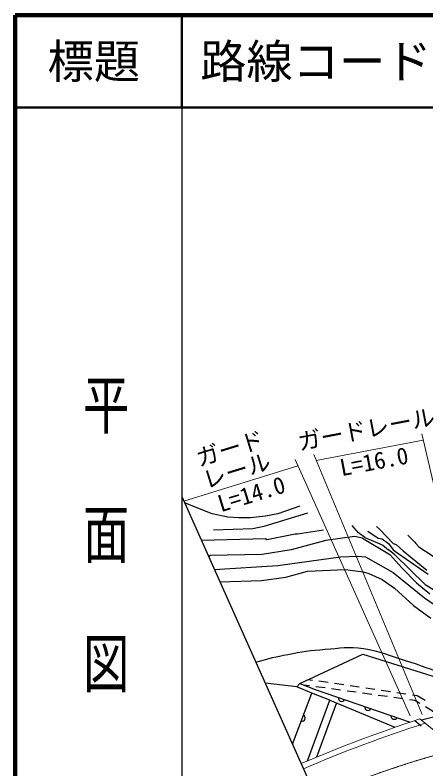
# Model space of a CAD drawing. Units: millimetres, scale not verified. Extents: x 40000 to 680000, y 20000 to 380000.
# Drawn here: x 40000 to 84391, y 298490 to 380000 of the extents above; entities that cross this region are included whole.
import ezdxf
from ezdxf.enums import TextEntityAlignment as Align

# ---------------------------------------------------------------- set-up
doc = ezdxf.new("R2010")
doc.units = ezdxf.units.MM
doc.header["$LTSCALE"] = 1000
doc.linetypes.add('CHAIN', pattern=[18.5, 12, -1.5, 3.5, -1.5])
for name, color, linetype, lineweight in [('M-BGD', 7, 'Continuous', 25), ('M-BMK', 2, 'CHAIN', 13), ('M-BMK-SRVR', 3, 'Continuous', 25), ('M-STR-HTXT', 7, 'Continuous', 13), ('M-STR-STRI', 7, 'Continuous', 13), ('M-TTL', 2, 'Continuous', 140), ('M-TTL-BAND', 7, 'Continuous', 25), ('M-TTL-LINE', 7, 'Continuous', 50)]:
    doc.layers.add(name, color=color, linetype=linetype, lineweight=lineweight)
doc.layers.add('M-TTL-TXT', color=7, linetype='Continuous')
doc.styles.add('@ＭＳ ゴシック', font='')
doc.styles.add('ＭＳ ゴシック', font='')
doc.styles.get('@ＭＳ ゴシック').set_extended_font_data('@MS Gothic')
doc.styles.get('ＭＳ ゴシック').set_extended_font_data('MS Gothic')

msp = doc.modelspace()

# ---------------------------------------------------------------- linework, layer by layer
at = {"layer": 'M-BGD'}
for p, q in [((61283, 326066), (58311, 327252)), ((70765, 326912), (68395, 326066)), ((62976, 325727), (61283, 326066)), ((71612, 326150), (66871, 324711)), ((68395, 326066), (67040, 325812)), ((64161, 325642), (62976, 325727)), ((65431, 325642), (64161, 325642)), ((67040, 325812), (65431, 325642)), ((65685, 324457), (61452, 324288)), ((66871, 324711), (65685, 324457)), ((77115, 324034), (76431, 324825)), ((79063, 324711), (79401, 324372)), ((70257, 323864), (67209, 323272)), ((70511, 323864), (70257, 323864)), ((73317, 324313), (70511, 323864)), ((76692, 323610), (73559, 323187)), ((77539, 323441), (76692, 323610)), ((77793, 323526), (77115, 324034)), ((78131, 324203), (79232, 323441)), ((79401, 324372), (80841, 322848)), ((82449, 323780), (83211, 323018)), ((67040, 323356), (60128, 323192)), ((67209, 323272), (67040, 323356)), ((73559, 323187), (69834, 322171)), ((77539, 323441), (80502, 321663)), ((77793, 323526), (79147, 322933)), ((79147, 322933), (79740, 322679)), ((79232, 323441), (79655, 323356)), ((79655, 323356), (80333, 322848)), ((80333, 322848), (80841, 322171)), ((80841, 322848), (81179, 322764)), ((83211, 323018), (83296, 322848)), ((83296, 322848), (83635, 322510)), ((69834, 322171), (66701, 321663)), ((79740, 322679), (80333, 322171)), ((80984, 321682), (80333, 322171)), ((80841, 322171), (81349, 321832)), ((81941, 322086), (81179, 322764)), ((81941, 322086), (84481, 319970)), ((83635, 322510), (85159, 321494)), ((61029, 321578), (60922, 321418)), ((66701, 321663), (61029, 321578)), ((68395, 320478), (75168, 321409)), ((75168, 321409), (77031, 321494)), ((77031, 321494), (77877, 321409)), ((77877, 321409), (80841, 319716)), ((80502, 321663), (81772, 320224)), ((80984, 321682), (84312, 318446)), ((81349, 321832), (84651, 319546)), ((61528, 320064), (68395, 320478)), ((69241, 319208), (71612, 319885)), ((71612, 319885), (75676, 320054)), ((75676, 320054), (77623, 319800)), ((77623, 319800), (78216, 319631)), ((78216, 319631), (79655, 318954)), ((80841, 319716), (84227, 317006)), ((81772, 320224), (83381, 318615)), ((62136, 318706), (66617, 318869)), ((66617, 318869), (69241, 319208)), ((79655, 318954), (81010, 318022)), ((81010, 318022), (83042, 316160)), ((83381, 318615), (84820, 317430)), ((84312, 318446), (87191, 316668)), ((84227, 317006), (86090, 315736)), ((83042, 316160), (84905, 314805)), ((72145, 308066), (71646, 308139)), ((70435, 307367), (67036, 307758)), ((71804, 307477), (71207, 307560)), ((73488, 307243), (72498, 307380)), ((73827, 307819), (72838, 307964)), ((75509, 307571), (74520, 307717)), ((77191, 307324), (76201, 307470)), ((69981, 301177), (72061, 306695)), ((72429, 307068), (82693, 303557)), ((75172, 307009), (74181, 307146)), ((76856, 306774), (75865, 306912)), ((78539, 306540), (77549, 306678)), ((78873, 307077), (77883, 307222)), ((80555, 306830), (79565, 306975)), ((82237, 306583), (81247, 306728)), ((83428, 306408), (82929, 306481)), ((80223, 306306), (79233, 306444)), ((81907, 306072), (80917, 306210)), ((83198, 305892), (82600, 305976)), ((83744, 305560), (83198, 305892)), ((84307, 305877), (83428, 306408)), ((74745, 305623), (72566, 299763)), ((90921, 305552), (83929, 303744)), ((85196, 304677), (84342, 305196)), ((83186, 303721), (83883, 303150))]:
    msp.add_line(p, q, dxfattribs=at)
for points in [[(70779, 307733), (77572, 310914), (90747, 306762)], [(74000, 305935), (72061, 306695), (70435, 307367), (70779, 307733), (72429, 307068)], [(71591, 299353), (74000, 305935), (81021, 302988)]]:
    msp.add_lwpolyline(points, dxfattribs=at)
for centre, start, end in [((75285, 306148), 169.91624, 332.32142), ((78123, 305177), 169.91624, 332.32142), ((70988, 304004), 258.1436, 60.54877), ((80962, 304206), 169.91624, 332.32142)]:
    msp.add_arc(centre, 354, start, end, dxfattribs=at)
msp.add_open_spline([(66015, 310039), (67626, 310488), (68099, 310611), (69457, 310877), (71016, 311182), (71903, 311311), (73487, 311425), (75108, 311541), (76042, 311753), (77647, 311500), (79447, 311217), (80396, 310774), (82133, 310225), (85591, 309132), (86740, 308532), (90747, 306762)], degree=3, knots=[0, 0, 0, 0, 1, 1, 1, 2, 2, 2, 3, 3, 3, 4, 4, 4, 5, 5, 5, 5], dxfattribs=at)
at = {"layer": 'M-BMK'}
msp.add_arc((112213, 205389), 98314, 72.41898, 113.77131, dxfattribs=at)
at = {"layer": 'M-BMK-SRVR'}
msp.add_line((58000, 327946), (72584, 295362), dxfattribs=at)
at = {"layer": 'M-STR-HTXT'}
for p, q in [((83947, 334734), (90396, 306984)), ((84106, 334052), (72549, 331856)), ((70246, 331943), (82703, 304222)), ((72289, 332481), (83973, 304391)), ((58220, 327454), (70557, 331250))]:
    msp.add_line(p, q, dxfattribs=at)
at = {"layer": 'M-STR-STRI'}
msp.add_line((92287, 296887), (83737, 303902), dxfattribs=at)
for centre, radius, start, end in [((129920, 162097), 149135, 108.03966, 113.30216), ((132188, 155597), 155400, 107.94685, 113.11907)]:
    msp.add_arc(centre, radius, start, end, dxfattribs=at)
at = {"layer": 'M-TTL'}
for p, q in [((40000, 380000), (40000, 20000)), ((680000, 380000), (40000, 380000))]:
    msp.add_line(p, q, dxfattribs=at)
at = {"layer": 'M-TTL-BAND'}
msp.add_line((58000, 370000), (58000, 20000), dxfattribs=at)
at = {"layer": 'M-TTL-LINE'}
for p, q in [((58000, 380000), (58000, 370000)), ((40000, 370000), (680000, 370000))]:
    msp.add_line(p, q, dxfattribs=at)

# ---------------------------------------------------------------- texts
at = {"layer": 'M-STR-HTXT', "style": 'ＭＳ ゴシック'}
for s, rotation, p in [('ガードレール', 10.76, (70838, 332380)), ('ガード', 17.099, (60046, 330632)), ('L=16.0', 10.76, (75384, 329599)), ('レール', 17.099, (60781, 328242)), ('L=14.0', 17.099, (62394, 325711))]:
    msp.add_text(s, height=1833, rotation=rotation, dxfattribs=at).set_placement(p, align=Align.BOTTOM_LEFT)
at = {"layer": 'M-TTL-BAND', "style": '@ＭＳ ゴシック', "width": 1.4}
msp.add_text('平  面  図', height=3666, rotation=270, dxfattribs=at).set_placement((49777, 306475), align=Align.MIDDLE_RIGHT)
at = {"layer": 'M-TTL-TXT', "style": 'ＭＳ ゴシック'}
msp.add_text('標題', height=3666, dxfattribs=at).set_placement((48500, 375000), align=Align.MIDDLE_CENTER)
msp.add_text('路線コード', height=3666, dxfattribs=at).set_placement((60000, 375000), align=Align.MIDDLE_LEFT)

doc.saveas('drawing.dxf')
